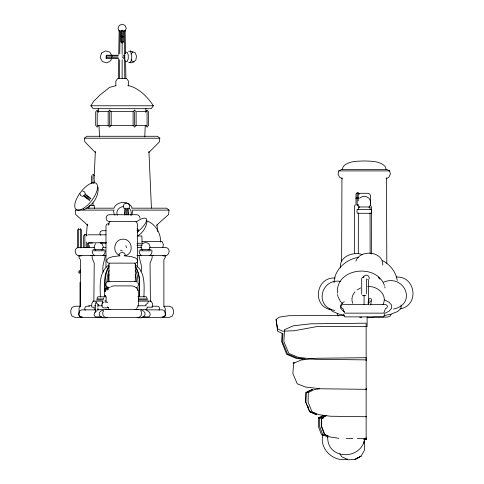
<?xml version="1.0" encoding="UTF-8"?>
<svg xmlns="http://www.w3.org/2000/svg" width="484" height="484" viewBox="0 0 484 484"><rect width="100%" height="100%" fill="white"/><g stroke="black" fill="none" stroke-linecap="round" stroke-linejoin="round"><path stroke-width="0.73" d="M104.617 296.765L104.617 281.978A23.468 16.656 89.8 0 1 109.051 265.982M105.179 296.765L105.179 295.282M105.179 291.58L105.179 281.948A24.079 17.115 89.8 0 1 109.082 266.702M106.885 287.895L106.885 286.419M139.465 281.997L139.465 296.765L139.465 281.954A24.079 17.115 89.8 0 0 135.187 266.158M366.152 439.061L366.152 437.711M366.152 416.924L366.152 416.615M366.152 389.814L366.152 389.39M366.152 388.821L366.152 388.271M366.152 360.465L366.152 360.15M366.152 359.884L314.854 359.303L298.211 357.295L288.851 353.495L283.848 341.565L284.604 329.628L293.25 325.835L310.607 323.82L366.152 323.179L366.152 437.76M366.152 358.983L366.152 358.487M358.287 253.555L358.39 212.978M358.402 209.221L358.408 206.971L370.03 206.971L370.036 209.221M364.059 304.321L364.089 295.325M341.946 177.707L341.631 261.79M326.301 415.641L321.685 418.212L321.642 426.289L324.716 434.372L329.84 436.943L338.782 438.304M325.98 415.647L321.328 418.218L321.273 426.289L324.359 434.366L327.589 435.969M93.86 301.592L94.223 263.133L92.154 258.045L92.154 255.625M141.05 271.427C142.659 265.722 139.489 260.943 139.053 255.625M119.487 78.608L119.693 59.72M119.76 53.676L120.02 30.25M324.492 415.363L319.646 418.001L319.531 426.289L322.677 434.584L328.037 437.221M118.386 78.608L118.695 58.963M118.761 54.432L119.137 30.25M319.404 388.882L314.34 389.541L308.29 392.572L308.078 402.083L311.932 411.594L318.593 414.625L330.282 416.228L366.152 416.742M312.301 389.39L305.997 392.451L305.7 402.083L309.633 411.715L316.554 414.776M145.751 112.306L145.896 108.531M92.946 205.815L93.067 202.85M93.86 183.563L93.92 182.081M125.09 214.932L125.368 208.199M144.77 136.936L145.236 125.882M94.047 179.104L95.366 151.341M124.509 214.932L124.902 208.199M282.148 333.307L281.609 341.565L286.691 354.324L296.299 358.384L302.99 359.225M282.952 333.555L282.432 341.565L287.484 353.943L297.001 357.888M366.152 357.706L316.766 358.263L301.32 359.993L293.606 363.254L292.862 373.521L297.243 383.782L305.567 387.049L320.402 388.773L366.152 389.33M86.436 235.291L87.253 224.219M131.557 208.18L166.684 208.18L169.007 210.117L168.62 214.472L156.459 225.369M88.887 208.422L89.117 206.244M95.511 152.66L84.857 141.848L84.47 138.218L86.799 136.282L157.482 136.282L159.805 138.218L159.417 141.848L148.769 152.66M147.027 221.503C146.307 227.456 142.635 232.998 137.48 236.095M327.795 435.406C325.478 460.139 361.723 461.167 364.918 438.105M368.034 303.063L368.699 299.65L369.31 298.725L370.405 298.501L371.331 299.112L371.549 300.207L370.623 304.974M368.366 304.515L368.512 303.752M368.996 301.369L369.141 300.606M369.897 304.811L370.048 304.055M370.526 301.665L370.677 300.903M364.041 443.005L364.748 439.363M108.489 225.127L108.876 223.178L109.977 221.527M162.805 247.445L163.38 244.735L162.188 241.589L141.897 241.589M323.082 434.517C318.448 448.535 333.99 462.922 347.748 459.02M118.362 58.528L106.286 58.528L106.111 57.705L106.286 55.236L118.362 55.236M106.286 58.528L106.462 57.705M132.791 210.843L132.053 214.085L131.212 215.186M130.789 215.186L131.339 212.778L130.789 210.371L129.21 208.326M386.002 178.886L388.912 177.192L390.364 174.046L389.638 170.9L386.728 169.448L341.704 169.448L338.8 170.9L338.074 174.046L339.526 177.192L342.43 178.886M134.873 281.894L135.308 280.079L135.308 264.343L134.897 263.254M102.608 301.762L102.287 304.109M103.292 299.027L103.564 297.932M148.528 301.139L147.802 303.075L145.381 305.011M342.188 169.527L343.398 166.302C348.91 160.894 357.059 161.239 364.216 160.972C371.379 161.239 379.523 160.894 385.034 166.302L386.244 169.527M109.384 263.254L108.973 264.343L108.973 280.079L109.408 281.894M355.885 261.064C360.199 248.855 383.503 251.238 382.759 265.129M382.868 304.678C388.241 295.149 377.133 285.403 367.725 286.685M159.127 310.232L159.52 308.254L158.927 306.814L157.506 306.221L151.891 306.221M125.047 31.224L126.257 28.314L125.047 25.404L122.137 24.2L119.227 25.404L118.023 28.314L119.227 31.224M95.439 243.658L94.09 246.913L95.439 250.161M101.942 250.161L103.292 246.913L101.942 243.658L98.688 242.315M79.207 312.67L78.565 314.207L79.207 316.233L80.743 316.875L82.25 316.875M128.823 208.568L129.791 206.244L128.823 203.915L126.499 202.947L124.17 203.915L123.208 206.244L124.17 208.568M148.842 250.161L150.191 246.913L148.842 243.658L145.593 242.315L142.338 243.658L140.989 246.913L142.338 250.161M355.068 204.962L354.391 206.607L354.391 253.61M391.066 314.122L390.267 316.052L387.702 317.117L373.206 317.117M368.929 207.563L370.556 204.55L370.556 201.156L368.929 198.144L365.916 196.516L362.522 196.516L359.509 198.144M363.351 277.362L364.101 275.989L365.474 275.245L367.029 275.245L368.403 275.989L369.147 277.362L369.147 278.917M147.317 307.673L146.228 309.56L134.897 309.56M127.734 85.499C138.279 87.368 147.687 97.048 153.368 105.778L151.19 108.682L93.091 108.682L90.913 105.778L93.575 101.422L99.867 95.13L109.553 87.38L115.845 85.686M103.697 310.528C101.858 312.682 102.572 317.292 105.923 317.359M136.542 308.52L138.067 306.245L138.599 303.559L138.599 292.905L138.067 290.219L136.542 287.944L134.268 286.419L131.581 285.887L113.667 285.887L110.981 286.419M357.234 205.821L358.021 204.641M114.163 207.6C117.624 200.787 128.593 200.787 132.053 207.6M107.375 281.531L105.923 283.225L105.923 285.403L107.375 287.339L110.195 287.339M121.629 30.274L120.806 31.224L120.806 41.872L121.629 42.822L122.646 42.822L123.474 41.866L123.474 31.218L122.646 30.274L121.629 30.274L121.629 42.822M98.718 125.386L97.205 127.129L95.699 125.386L95.699 111.834L97.205 110.092L98.718 111.834M145.563 111.834L147.076 110.092L148.582 111.834L148.582 125.386L147.076 127.129L145.563 125.386M355.044 291.912C352.098 294.774 350.979 299.644 352.8 303.389M102.65 255.818L104.677 253.689L105.228 250.785L92.154 250.785L92.704 253.689L94.731 255.818M149.55 255.818L151.577 253.689L152.127 250.785L139.053 250.785L139.604 253.689L141.63 255.818M87.12 235.375L86.315 234.565L84.857 234.565L83.647 235.775L83.647 247.548M359.376 194.005L358.214 192.844L357.15 192.844L355.988 194.005L355.988 205.186M131.025 53.833L133.033 51.873L135.29 52.847L136.47 56.186L135.883 59.925L133.874 61.885L131.267 62.86L129.918 62.279M355.988 198.791L357.15 197.714L358.214 197.714M78.686 271.488L80.477 269.987M78.559 272.728L80.64 270.986M79.152 273.436L80.725 272.117M108.991 264.875C98.555 271.954 100.164 286.074 100.351 296.976M97.163 310.498L94.543 312.513L94.059 314.933L95.269 316.875L101.719 316.875M277.465 329.804L276.104 319.537L279.286 317.117L288.845 315.707L344.681 315.417M94.483 305.961L95.511 305.253M77.416 247.675C72.37 250.331 76.593 257.899 81.82 255.625M123.474 41.872L121.629 42.356M357.119 289.922L360.689 287.907M120.806 36.506L121.629 36.04L123.474 36.506M123.474 36.584L122.646 37.05L120.806 36.584M83.085 209.989C92.039 206.269 99.178 196.97 98.04 187.054M322.828 415.496L318.472 417.843L318.315 426.289L321.503 434.735L323.336 435.63M344.263 301.738L343.089 302.349L340.645 305.21L340.645 308.199L343.089 311.055L344.263 311.672M384.526 313.511L389.221 311.055L391.665 308.199L391.665 305.21L389.221 302.349L384.526 299.899M312.489 389.39L306.1 392.536L305.809 402.083L309.736 411.63L316.742 414.776M162.394 317.359L164.427 316.506L165.268 314.449L165.268 312.755L164.427 310.704L162.394 309.851L145.587 309.851M103.987 302.107L102.445 302.742L101.803 304.285L101.803 305.737L102.445 307.279L103.987 307.915L106.891 307.915L108.428 307.279M361.76 317.171L360.731 317.601L359.703 317.171M96.334 302.718L95.584 303.02L95.269 303.752L95.584 312.325M103.116 310.117L100.642 311.109L99.305 312.936L99.305 314.999L100.642 316.826L103.116 317.813L105.905 317.813L107.139 317.322M358.704 193.993L360.586 193.285L367.846 193.285L369.734 193.993L370.514 195.705L370.514 205.761M400.153 308.828C419.719 305.622 415.726 275.62 396.172 277.084M383.655 282.075C404.503 273.708 417.42 303.843 393.601 309.064M364.119 276.951L362.407 277.405L361.699 278.5L361.699 294.236M365.831 295.331L364.119 295.784L362.407 295.331M124.485 255.776C134.304 254.693 132.876 238.818 123.015 239.163C114.399 238.993 111.502 251.686 119.336 255.274M383.879 315.659L391.042 314.189L397.648 311.49L401.091 308.35L401.091 305.059M138.357 317.359C141.709 317.292 142.423 312.682 140.584 310.528M372.964 317.304L367.12 317.601M358.644 257.355C346.217 259.176 334.232 269.57 334.111 282.71M123.384 206.601C120.062 206.735 116.971 209.366 116.813 212.778L117.37 215.186M293.873 363.018L293.201 363.133L293.606 363.254M293.086 362.946L294.472 362.885M119.959 255.818L112.941 256.593L108.585 258.045L106.891 259.739L106.891 261.681L108.343 263.133L135.937 263.133L137.389 261.681L137.389 259.739L135.695 258.045L131.339 256.593L124.321 255.818M128.611 51.322L130.408 51.286L131.69 54.529L131.702 59.151L130.444 62.442L128.641 62.472M123.523 55.236L124.908 55.236M106.111 56.059L118.187 56.059M122.21 56.059L124.975 56.059M106.111 57.705L118.187 57.705M122.21 57.705L124.975 57.705M123.523 58.528L124.908 58.528M90.913 105.778L153.368 105.778M97.351 111.592L108.954 111.592M110.334 111.592L133.257 111.592M136.712 111.592L146.93 111.592M97.544 125.628L109.057 125.628M110.425 125.628L133.856 125.628M135.224 125.628L146.737 125.628M84.47 138.218L159.805 138.218M338.8 170.9L389.638 170.9M358.214 198.464L355.988 198.101M89.195 205.518L94.259 205.518L94.568 208.422M86.104 208.18L114.17 208.18M114.176 210.117L75.274 210.117L75.661 214.472L87.822 225.369M132.277 210.117L169.007 210.117M136.76 221.49L109.263 221.49C105.088 221.563 105.088 214.642 109.263 214.714L136.76 214.714C138.636 214.733 140.106 216.457 139.955 218.296M78.662 229.483L80.404 229.483M106.02 230.693L102.287 230.693L100.575 231.4L99.867 233.113L100.339 235.224M88.009 234.807L106.014 234.807M137.268 236.017L141.873 236.017L142.102 243.283L137.039 243.283M88.735 242.799L98.24 242.799M100.418 242.799L101.87 242.799M102.07 242.799L106.547 242.799M88.009 243.041L92.511 243.041M100.763 243.041L106.014 243.041M136.954 245.219L142.187 245.219M78.807 247.397L94.634 247.397M102.923 247.397L105.935 247.397M137.589 247.397L141.358 247.397M149.647 247.397L165.474 247.397C172.243 248.371 168.65 258.166 162.461 255.625M93.164 249.575L104.217 249.575M140.064 249.575L151.117 249.575M92.19 255.383L79.049 255.383L79.049 257.561L80.404 259.739L80.404 306.463L79.049 308.399L79.049 312.513M104.465 255.383L105.972 255.383M136.899 255.383L139.162 255.383M152.091 255.383L165.232 255.383L165.232 257.561L163.876 259.739L163.876 306.463L165.232 308.399L165.232 312.513M90.865 255.625L105.935 255.625M137.589 255.625L153.416 255.625M335.17 278.052C315.616 276.588 311.623 306.59 331.189 309.796M367.562 279.595L368.372 279.595L368.439 304.321M340.615 281.41C320.65 278.064 314.152 306.868 334.837 310.498M108.095 281.531L136.185 281.531M136.185 287.339L136.905 287.339M106.165 288.597L107.133 288.597M105.022 296.777L97.931 296.777L96.963 298.961L103.007 298.961M137.825 296.777L146.35 296.777L147.317 298.961L138.454 298.961M96.479 299.929L103.316 299.929M138.291 299.929L147.802 299.929M95.275 301.139L93.164 301.139L91.785 303.559L91.785 307.189L94.422 307.189M102.783 301.139L95.753 301.139L96.479 303.075L98.899 305.011M138.067 301.139L151.117 301.139L152.496 303.559L152.496 307.189L147.015 307.189M367.707 304.575L342.333 304.672L341.22 305.64L341.075 306.947L341.946 308.157L343.011 308.641L344.608 313.142L383.824 313.142L385.421 308.641L386.486 308.157L387.363 306.947L387.218 305.64L386.099 304.672L371.089 304.575M98.052 305.785L102.554 305.785M137.746 305.785L146.228 305.785M80.223 306.221L74.935 306.221L72.025 307.425L70.821 310.335L70.821 313.239L72.025 316.149L74.935 317.359L103.165 317.359M89.637 306.221L86.775 306.221L85.347 306.814L84.76 308.254L85.154 310.232M164.058 306.221L169.346 306.221L172.256 307.425L173.46 310.335L173.46 313.239L172.256 316.149L169.346 317.359L141.116 317.359M98.052 309.56L110.098 309.56M105.923 309.609L138.357 309.609M95.778 309.851L81.887 309.851L79.854 310.704L79.007 312.755L79.007 314.449L79.854 316.506L81.887 317.359M97.236 309.851L98.694 309.851M142.562 316.875L149.012 316.875L150.221 314.933L149.737 312.513L146.591 310.093M162.031 316.875L163.538 316.875L165.074 316.233L165.716 314.691L165.074 312.67M105.415 317.359L138.92 317.359M322.671 418.255L321.328 418.218M319.567 417.849L318.472 417.843L320.656 417.874M88.711 305.713L91.252 305.749M363.938 439.272L366.152 439.303L366.152 438.673L364.676 438.649L366.152 438.679M346.181 438.419L352.836 438.528M357.277 438.595L366.152 438.74M319.646 418.001L321.443 418.085M305.997 392.451L308.29 392.572M105.197 296.607L106.165 296.674L106.165 302.548M321.685 418.212L323.415 418.382M297.938 358.033L305.204 358.953M299.106 358.402L300.564 358.59M369.673 302.488L368.862 302.04M343.628 315.072L339.326 314.189L332.72 311.49L329.277 308.35M362.486 254.596C353.338 251.214 338.957 256.605 340.409 267.979M141.165 310.117L143.639 311.109L144.976 312.936L144.976 314.999L143.639 316.826L141.165 317.813L138.376 317.813L137.141 317.322M82.649 191.077L84.537 191.858L85.317 193.739M82.649 196.407L80.767 195.627L79.987 193.739M109.39 224.104L108.295 223.65L106.649 224.328L105.972 225.974L105.972 267.126M120.443 250.204L122.367 251.002M106.891 302.107L107.914 302.53M130.263 50.899L132.961 52.066M133.874 61.885L131.618 60.911L131.146 59.58M310.05 411.503L312.107 412.404M313.487 413.003L315.55 413.899M146.192 220.656C155.291 223.481 160.761 232.828 160.67 242.091M282.474 333.53L277.465 331.11L277.465 326.034M122.646 30.734L123.474 31.218M382.596 260.61C390.128 264.645 395.93 271.893 397.225 280.448M95.511 310.093L94.483 309.385L94.059 307.673M85.117 194.114L90.931 198.555M84.779 194.199L90.599 198.64M84.18 195.252L89.994 199.692M83.665 195.687L87.156 198.349M83.333 195.772L89.728 200.66M135.29 264.875C145.726 271.954 144.111 286.074 143.929 296.976M342.273 303.486L340.349 301.381L337.929 296.474M94.398 175.771L92.946 174.113L92.946 183.212M137.111 228.623L138.587 230.342M137.238 228.974L138.714 230.693M137.014 230.348L138 231.491M378.131 277.084L379.934 279.195M115.004 215.186L114.163 214.085L113.425 210.843M370.417 204.641L371.482 207.213L371.482 253.991M136.046 221.527L137.147 223.178L137.535 225.127L137.535 267.15M107.563 306.814L108.706 308.52M339.895 453.671L341.65 456.745L348.111 459.794L355.068 459.498L361.022 456.176L364.391 450.41L364.561 443.761L363.647 441.904M357.882 204.55L359.509 207.563M384.393 285.336C376.437 263.042 335.388 267.864 337.415 293.183M307.806 406.118L308.647 408.139M337.106 313.481L338.171 316.052M125.846 245.715L126.645 247.639M106.286 55.236L106.462 56.059M384.798 286.607L385.004 287.919M337.62 294.502L337.826 295.815M276.104 319.537L277.465 328.757L282.474 331.177L294.308 330.747L317.062 326.555L367.12 326.555L367.12 316.905M157.082 224.957L157.572 231.6M128.091 208.199L128.49 214.932M148.915 151.341L151.425 208.041M99.045 125.882L99.51 136.936M127.625 208.199L127.903 214.932M98.385 108.531L98.53 112.306M125.144 30.25L125.507 53.676M125.622 61.232L125.894 78.608M124.261 30.25L124.521 53.676M124.588 59.72L124.793 78.608M150.421 301.592L150.058 263.133L152.127 258.045L152.127 255.625M103.243 272.183C101.664 266.236 104.617 261.16 105.228 255.625M386.807 263.278L386.492 177.707M370.042 212.978L370.145 253.555M384.647 314.207L384.647 315.659L383.582 316.875L344.85 316.875L343.785 315.659L343.785 314.207M366.539 278.905L366.539 293.836M358.214 192.844L358.214 201.011M357.15 192.844L357.15 204.847M147.076 111.834L147.076 125.386M138.357 283.225L138.357 285.403M137.958 283.449L137.958 281.966A23.468 16.656 89.8 0 0 135.647 270.253M137.958 285.669L137.958 290.848M134.606 111.834L134.606 125.386M128.435 85.928L128.435 81.088L126.499 78.426L117.781 78.426L115.845 81.088L115.845 85.928M126.499 208.199L126.499 214.932M125.126 255.504L125.126 254.294L124.358 253.217L122.942 252.636L121.339 252.636L119.923 253.217L119.155 254.294L119.155 255.504M122.646 30.274L122.646 42.822M122.137 42.344L122.137 54.432M122.137 59.72L122.137 78.608M109.674 111.834L109.674 125.386M108.101 288.694L108.101 289.287M108.035 287.2L108.035 289.408M107.133 290.013L107.133 288.065L106.165 288.065L106.165 290.013M105.197 288.694L105.197 291.525M105.197 295.615L105.197 297.164M105.197 300.122L105.197 302.234M97.931 304.533L97.931 307.092M97.931 308.254L97.931 309.415M97.205 111.834L97.205 125.386M94.398 179.758L94.398 182.377M91.494 175.771L91.494 183.684M89.558 245.703L89.558 247.209M88.397 243.162L88.397 247.209M87.525 243.186L87.525 247.209M86.315 234.565L86.315 236.035M86.315 241.927L86.315 247.814M84.857 234.565L84.857 247.814M81.469 229.579L81.469 247.784M80.404 228.515L80.404 247.881M80.017 282.402L80.017 306.705M78.662 228.515L78.662 247.881M77.597 229.579L77.597 247.784M108.059 282.045A21.266 14.974 -89.8 0 1 109.039 274.507M106.946 281.984A22.978 16.274 89.9 0 1 109.136 270.477M135.484 266.908A22.978 16.274 89.9 0 1 139.501 281.997M135.423 274.319A21.762 15.355 -89.9 0 1 136.415 282.027M138.14 220.643A14.526 4.374 -40.7 0 1 146.658 219.99A14.526 4.374 -40.7 0 1 137.414 232.078M136.5 221.702A14.526 4.374 -40.7 0 1 137.607 220.976M357.271 209.36L356.956 211.327L357.271 213.293L371.161 213.293L371.482 211.327L371.161 209.36L357.271 209.36M101.404 53.167L100.182 57.626L102.445 61.643L106.867 62.872L110.854 60.591L112.076 56.138L109.814 52.115L105.391 50.887L101.404 53.167M125.658 52.224L124.6 54.982L124.612 58.848L125.683 61.565L127.189 61.535L128.248 58.782L128.236 54.91L127.165 52.199L125.658 52.224M109.674 110.092L108.162 111.834L108.162 125.386L109.674 127.129L111.181 125.386L111.181 111.834L109.674 110.092M134.606 110.092L133.1 111.834L133.1 125.386L134.606 127.129L136.119 125.386L136.119 111.834L134.606 110.092M361.022 456.176L355.032 459.376L361.052 456.206M366.152 439.303L363.907 439.266L366.152 439.291M83.46 208.338A16.462 6.921 -52.6 0 0 97.084 184.537A16.462 6.921 -52.6 0 0 77.882 196.347A16.462 6.921 -52.6 0 0 83.46 208.338"/></g></svg>
